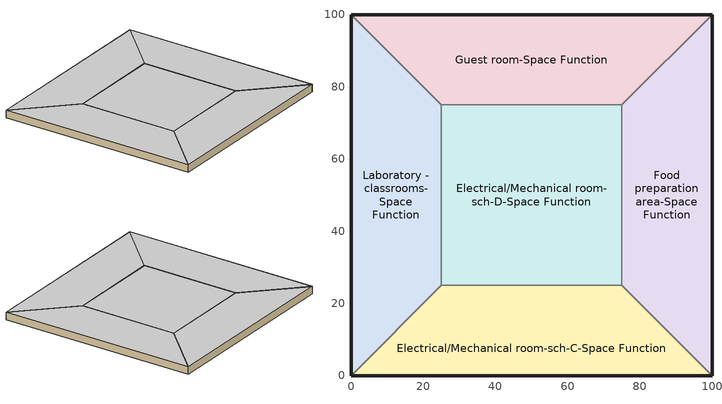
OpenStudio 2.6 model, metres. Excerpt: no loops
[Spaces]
Laboratory - classrooms-Space Function
 floor ground: 0,0 0,100 25,75 25,25 z0
 wall ground: 0,100 0,0 z0:3.8
 wall to Guest room-Space Function: 25,75 0,100 z0:3.8
 wall to Electrical/Mechanical room-sch-D-Space Function: 25,25 25,75 z0:3.8
 wall to Electrical/Mechanical room-sch-C-Space Function: 0,0 25,25 z0:3.8
 ceiling ground: 25,25 25,75 0,100 0,0 z3.8
Guest room-Space Function
 floor ground: 0,100 100,100 75,75 25,75 z0
 wall ground: 100,100 0,100 z0:3.8
 wall to Food preparation area-Space Function: 75,75 100,100 z0:3.8
 wall to Electrical/Mechanical room-sch-D-Space Function: 25,75 75,75 z0:3.8
 ceiling ground: 25,75 75,75 100,100 0,100 z3.8
Food preparation area-Space Function
 floor ground: 100,100 100,0 75,25 75,75 z0
 wall ground: 100,0 100,100 z0:3.8
 wall to Electrical/Mechanical room-sch-C-Space Function: 75,25 100,0 z0:3.8
 wall to Electrical/Mechanical room-sch-D-Space Function: 75,75 75,25 z0:3.8
 ceiling ground: 75,75 75,25 100,0 100,100 z3.8
Electrical/Mechanical room-sch-C-Space Function
 floor ground: 100,0 0,0 25,25 75,25 z0
 wall ground: 0,0 100,0 z0:3.8
 wall to Electrical/Mechanical room-sch-D-Space Function: 75,25 25,25 z0:3.8
 ceiling ground: 75,25 25,25 0,0 100,0 z3.8
Electrical/Mechanical room-sch-D-Space Function
 floor ground: 25,25 25,75 75,75 75,25 z0
 ceiling ground: 75,25 75,75 25,75 25,25 z3.8
[Building]
Building 1: Default Construction Set=BTAP-Mass at hdd = 6250.0; Standards Number of Stories=1; Standards Number of Above Ground Stories=1; Standards Building Type=NECB2015_unknown
[Site]
Fort McMurray AP_AB_CAN: Latitude {deg}=56.653; Longitude {deg}=-111.223; Time Zone {hr}=-7; Elevation {m}=369.1
[Site:WaterMainsTemperature]
Calculation Method=Correlation; Annual Average Outdoor Air Temperature {C}=1.875; Maximum Difference In Monthly Average Outdoor Air Temperatures {deltaC}=34.4
[SizingPeriod:DesignDay] Barometric Pressure {Pa}=96969; Sky Clearness=0; Rain Indicator=0; Snow Indicator=0; Day of Month=21; Daylight Saving Time Indicator=0; Humidity Indicating Type=Wetbulb; Dry-Bulb Temperature Range Modifier Type=DefaultMultipliers
Name | Maximum Dry-Bulb Temperature {C} | Daily Dry-Bulb Temperature Range {deltaC} | Humidity Indicating Conditions at Maximum Dry-Bulb | Wind Speed {m/s} | Wind Direction {deg} | Month | Day Type | Solar Model Indicator | ASHRAE Taub | ASHRAE Taud
Fort McMurray AP Ann Clg .4% Condns DB=>MWB | 28.9 | 12.4 | 17.8 | 3.7 | 250 | 7 | SummerDesignDay | ASHRAETau | 0.377 | 2.403
Fort McMurray AP Ann Htg 99.6% Condns DB | -36.2 | 0 | -36.2 | 1 | 90 | 1 | WinterDesignDay | ASHRAEClearSky
[Site:GroundTemperature:BuildingSurface]
19.527, 19.502, 19.536, 19.598, 20.002, 21.64, 22.225, 22.375, 21.449, 20.121, 19.802, 19.633
[Material:NoMass] Roughness=Smooth; Thermal Absorptance=0.9; Solar Absorptance=0.7
Name | Thermal Resistance {m2-K/W} | Visible Absorptance
Typical Carpet Pad | 0.21648 | 0.8
Typical Insulation 1 | 5.91238 | 0.7
Typical Insulation 2 | 4.49096 | 0.7
Typical Insulation 3 | 6.17282 | 0.7
Typical Carpet Pad 2 | 1.25503 | 0.8
Typical Carpet Pad 3 | 3.45515 | 0.8
Typical Insulation 4 | 0.454528 | 0.7
Typical Insulation 5 | 0.454545 | 0.7
[Material]
Name | Roughness | Thickness {m} | Conductivity {W/m-K} | Density {kg/m3} | Specific Heat {J/kg-K} | Thermal Absorptance | Solar Absorptance | Visible Absorptance
100mm Normalweight concrete floor | MediumSmooth | 0.1016 | 2.31 | 2322 | 832
G01 13mm gypsum board | Smooth | 0.0127 | 0.16 | 800 | 1090 | 0.9 | 0.7 | 0.5
G05 25mm wood | MediumSmooth | 0.0254 | 0.15 | 608 | 1630 | 0.9 | 0.5 | 0.5
4 in. Normalweight Concrete Floor | MediumRough | 0.1016 | 2.31 | 2322 | 832 | 0.9 | 0.7 | 0.7
1IN Stucco | Smooth | 0.0253 | 0.6918 | 1858 | 837 | 0.9 | 0.7 | 0.92
8IN CONCRETE HW RefBldg | Rough | 0.2032 | 1.311 | 2240 | 836.8 | 0.9 | 0.7 | 0.7
1/2IN Gypsum | Smooth | 0.0127 | 0.16 | 784.9 | 830 | 0.9 | 0.4 | 0.4
Metal Roof Surface; F08 Metal surface | Smooth | 0.0008 | 45.28 | 7824 | 500 | 0.9 | 0.7 | 0.7
6 in. Normalweight Concrete Floor | MediumRough | 0.1524 | 2.31 | 2322 | 832 | 0.9 | 0.7 | 0.7
[Construction]
BTAP-Int-Floor: 100mm Normalweight concrete floor, Typical Carpet Pad
BTAP-Int-Wall: G01 13mm gypsum board, G01 13mm gypsum board
BTAP-Int-Ceiling: Typical Carpet Pad, 100mm Normalweight concrete floor
BTAP-Ext-DaylightDiffuser: SimpleGlazing
BTAP-Int-Door: G05 25mm wood
BTAP-Ext-Floor-Mass:U-0.162: Typical Insulation 1, 4 in. Normalweight Concrete Floor, Typical Carpet Pad
BTAP-Ext-Wall-Mass:U-0.21: 1IN Stucco, 8IN CONCRETE HW RefBldg, Typical Insulation 2, 1/2IN Gypsum
BTAP-Ext-Roof-Metal:U-0.162: Metal Roof Surface, Typical Insulation 3
BTAP-Grnd-Floor-Mass:U-0.757: 6 in. Normalweight Concrete Floor, Typical Carpet Pad 2
BTAP-Grnd-Roof-Mass:U-0.284: 6 in. Normalweight Concrete Floor, Typical Carpet Pad 3
BTAP-Ext-Door:U-2.2: F08 Metal surface, Typical Insulation 4
BTAP-Ext-OverHeadDoor:U-2.2: Typical Insulation 5
[DefaultConstructionSet]
BTAP-Mass at hdd = 6250.0: Default Exterior Surface Constructions=BTAP-Mass at hdd = 6250.0; Default Interior Surface Constructions=Default Surface Constructions 2; Default Ground Contact Surface Constructions=BTAP-Mass at hdd = 6250.0 1; Default Exterior SubSurface Constructions=BTAP-Mass at hdd = 6250.0; Default Interior SubSurface Constructions=Default Sub Surface Constructions 2; Interior Partition Construction=BTAP-Int-Door
[DefaultSurfaceConstructions]
Name | Floor Construction | Wall Construction | Roof Ceiling Construction
Default Surface Constructions 2 | BTAP-Int-Floor | BTAP-Int-Wall | BTAP-Int-Ceiling
BTAP-Mass at hdd = 6250.0 | BTAP-Ext-Floor-Mass:U-0.162 | BTAP-Ext-Wall-Mass:U-0.21 | BTAP-Ext-Roof-Metal:U-0.162
BTAP-Mass at hdd = 6250.0 1 | BTAP-Grnd-Floor-Mass:U-0.757 | BTAP-Grnd-Roof-Mass:U-0.284 | BTAP-Grnd-Roof-Mass:U-0.284
[DefaultSubSurfaceConstructions] Fixed Window Construction=BTAP-Ext-DaylightDiffuser; Operable Window Construction=BTAP-Ext-DaylightDiffuser
Name | Door Construction | Glass Door Construction | Overhead Door Construction | Skylight Construction | Tubular Daylight Dome Construction | Tubular Daylight Diffuser Construction
Default Sub Surface Constructions 2 | BTAP-Int-Door
BTAP-Mass at hdd = 6250.0 | BTAP-Ext-Door:U-2.2 | BTAP-Ext-DaylightDiffuser | BTAP-Ext-OverHeadDoor:U-2.2 | BTAP-Ext-DaylightDiffuser | BTAP-Ext-DaylightDiffuser | BTAP-Ext-DaylightDiffuser
[WindowMaterial:SimpleGlazingSystem]
SimpleGlazing: U-Factor {W/m2-K}=2.2; Solar Heat Gain Coefficient=0.6; Visible Transmittance=0.21
[BuildingStory]
Story 1: Nominal Z Coordinate {m}=0; Nominal Floor to Floor Height {m}=3.8
[Space] Building Story=Story 1
Name | Space Type | Thermal Zone
Laboratory - classrooms-Space Function | Space Function Laboratory - classrooms | Sp-Laboratory - classrooms-Space Function Sys-3 Flr-1 Sch-D HPlcmt-west ZN
Guest room-Space Function | Space Function Guest room | Sp-Guest room-Space Function Sys-1 Flr-1 Sch-F HPlcmt-north ZN
Food preparation area-Space Function | Space Function Food preparation area | Sp-Food preparation area-Space Function Sys-3 Flr-1 Sch-B HPlcmt-east ZN
Electrical/Mechanical room-sch-C-Space Function | Space Function Electrical/Mechanical room-sch-C | Sp-Electrical/Mechanical room-sch-C-Space Function Sys-3 Flr-1 Sch-C HPlcmt-south ZN
Electrical/Mechanical room-sch-D-Space Function | Space Function Electrical/Mechanical room-sch-D | Sp-Electrical/Mechanical room-sch-D-Space Function Sys-3 Flr-1 Sch-D HPlcmt-core ZN
[SpaceType] Standards Building Type=Space Function
Name | Default Schedule Set | Design Specification Outdoor Air Object | Standards Space Type
Space Function Electrical/Mechanical room-sch-C | Space Function Electrical/Mechanical room-sch-C Schedule Set | Space Function Electrical/Mechanical room-sch-C Ventilation | Electrical/Mechanical room-sch-C
Space Function Electrical/Mechanical room-sch-D | Space Function Electrical/Mechanical room-sch-D Schedule Set | Space Function Electrical/Mechanical room-sch-D Ventilation | Electrical/Mechanical room-sch-D
Space Function Food preparation area | Space Function Food preparation area Schedule Set | Space Function Food preparation area Ventilation | Food preparation area
Space Function Guest room | Space Function Guest room Schedule Set | Space Function Guest room Ventilation | Guest room
Space Function Laboratory - classrooms | Space Function Laboratory - classrooms Schedule Set | Space Function Laboratory - classrooms Ventilation | Laboratory - classrooms
[People:Definition] Number of People Calculation Method=People/Area; Fraction Radiant=0.3
Name | People per Space Floor Area {person/m2}
Space Function Electrical/Mechanical room-sch-C People Definition; Space Function Electrical/Mechanical room-sch-D People Definition | 0.00500182
Space Function Food preparation area People Definition; Space Function Laboratory - classrooms People Definition | 0.0500182
Space Function Guest room People Definition | 0.0400145
[People] Work Efficiency Schedule=Work Efficiency Schedule; Clothing Insulation Schedule=Clothing Schedule; Air Velocity Schedule=Air Velocity Schedule; Multiplier=1
Name | People Definition | Space or SpaceType
Space Function Electrical/Mechanical room-sch-C People | Space Function Electrical/Mechanical room-sch-C People Definition | Space Function Electrical/Mechanical room-sch-C
Space Function Electrical/Mechanical room-sch-D People | Space Function Electrical/Mechanical room-sch-D People Definition | Space Function Electrical/Mechanical room-sch-D
Space Function Food preparation area People | Space Function Food preparation area People Definition | Space Function Food preparation area
Space Function Guest room People | Space Function Guest room People Definition | Space Function Guest room
Space Function Laboratory - classrooms People | Space Function Laboratory - classrooms People Definition | Space Function Laboratory - classrooms
[Lights:Definition] Design Level Calculation Method=Watts/Area; Fraction Radiant=0.5; Fraction Visible=0.2
Name | Watts per Space Floor Area {W/m2}
Space Function Electrical/Mechanical room-sch-C Lights Definition; Space Function Electrical/Mechanical room-sch-D Lights Definition | 4.60167
Space Function Food preparation area Lights Definition | 13.1048
Space Function Guest room Lights Definition | 5.10185
Space Function Laboratory - classrooms Lights Definition | 15.5056
[Lights] Fraction Replaceable=1
Name | Lights Definition | Space or SpaceType
Space Function Electrical/Mechanical room-sch-C Lights | Space Function Electrical/Mechanical room-sch-C Lights Definition | Space Function Electrical/Mechanical room-sch-C
Space Function Electrical/Mechanical room-sch-D Lights | Space Function Electrical/Mechanical room-sch-D Lights Definition | Space Function Electrical/Mechanical room-sch-D
Space Function Food preparation area Lights | Space Function Food preparation area Lights Definition | Space Function Food preparation area
Space Function Guest room Lights | Space Function Guest room Lights Definition | Space Function Guest room
Space Function Laboratory - classrooms Lights | Space Function Laboratory - classrooms Lights Definition | Space Function Laboratory - classrooms
[ElectricEquipment:Definition] Design Level Calculation Method=Watts/Area; Fraction Radiant=0.5
Name | Watts per Space Floor Area {W/m2}
Space Function Electrical/Mechanical room-sch-C Elec Equip Definition; Space Function Electrical/Mechanical room-sch-D Elec Equip Definition | 1.00036
Space Function Food preparation area Elec Equip Definition; Space Function Laboratory - classrooms Elec Equip Definition | 10.0036
Space Function Guest room Elec Equip Definition | 2.50091
[ElectricEquipment]
Name | Electric Equipment Definition | Space or SpaceType
Space Function Electrical/Mechanical room-sch-C Elec Equip | Space Function Electrical/Mechanical room-sch-C Elec Equip Definition | Space Function Electrical/Mechanical room-sch-C
Space Function Electrical/Mechanical room-sch-D Elec Equip | Space Function Electrical/Mechanical room-sch-D Elec Equip Definition | Space Function Electrical/Mechanical room-sch-D
Space Function Food preparation area Elec Equip | Space Function Food preparation area Elec Equip Definition | Space Function Food preparation area
Space Function Guest room Elec Equip | Space Function Guest room Elec Equip Definition | Space Function Guest room
Space Function Laboratory - classrooms Elec Equip | Space Function Laboratory - classrooms Elec Equip Definition | Space Function Laboratory - classrooms
[DesignSpecification:OutdoorAir] Outdoor Air Method=Sum; Outdoor Air Flow per Person {m3/s-person}=0; Outdoor Air Flow Rate {m3/s}=0; Outdoor Air Flow Air Changes per Hour {1/hr}=0
Name | Outdoor Air Flow per Floor Area {m3/s-m2}
Space Function Electrical/Mechanical room-sch-C Ventilation; Space Function Electrical/Mechanical room-sch-D Ventilation | 0.0003048
Space Function Food preparation area Ventilation | 0.0013716
Space Function Guest room Ventilation | 0.0005588
Space Function Laboratory - classrooms Ventilation | 0.0021844
[DefaultScheduleSet] People Activity Level Schedule=NECB-Activity; Infiltration Schedule=Always On
Name | Number of People Schedule | Lighting Schedule | Electric Equipment Schedule
Space Function Electrical/Mechanical room-sch-C Schedule Set | NECB-C-Occupancy | NECB-C-Lighting | NECB-C-Electric-Equipment
Space Function Electrical/Mechanical room-sch-D Schedule Set | NECB-D-Occupancy | NECB-D-Lighting | NECB-D-Electric-Equipment
Space Function Food preparation area Schedule Set | NECB-B-Occupancy | NECB-B-Occupancy-NECB-B-Lighting-0.0-0.0-0.67-Light Ruleset | NECB-B-Electric-Equipment
Space Function Guest room Schedule Set | NECB-F-Occupancy | NECB-F-Lighting | NECB-F-Electric-Equipment
Space Function Laboratory - classrooms Schedule Set | NECB-D-Occupancy | NECB-D-Occupancy-NECB-D-Lighting-0.4-0.1-0.67-Light Ruleset | NECB-D-Electric-Equipment
[ThermostatSetpoint:DualSetpoint]
Name | Heating Setpoint Temperature Schedule | Cooling Setpoint Temperature Schedule
Space Function Guest room Thermostat 2 | NECB-F-Thermostat Setpoint-Heating | NECB-F-Thermostat Setpoint-Cooling
Space Function Electrical/Mechanical room-sch-C Thermostat 2 | NECB-C-Thermostat Setpoint-Heating | NECB-C-Thermostat Setpoint-Cooling
Space Function Laboratory - classrooms Thermostat 2; Space Function Electrical/Mechanical room-sch-D Thermostat 2 | NECB-D-Thermostat Setpoint-Heating | NECB-D-Thermostat Setpoint-Cooling
Space Function Food preparation area Thermostat 2 | NECB-B-Thermostat Setpoint-Heating | NECB-B-Thermostat Setpoint-Cooling
[ThermalZone] Use Ideal Air Loads=No
Name | Thermostat
Sp-Guest room-Space Function Sys-1 Flr-1 Sch-F HPlcmt-north ZN | Space Function Guest room Thermostat 2
Sp-Electrical/Mechanical room-sch-C-Space Function Sys-3 Flr-1 Sch-C HPlcmt-south ZN | Space Function Electrical/Mechanical room-sch-C Thermostat 2
Sp-Laboratory - classrooms-Space Function Sys-3 Flr-1 Sch-D HPlcmt-west ZN | Space Function Laboratory - classrooms Thermostat 2
Sp-Electrical/Mechanical room-sch-D-Space Function Sys-3 Flr-1 Sch-D HPlcmt-core ZN | Space Function Electrical/Mechanical room-sch-D Thermostat 2
Sp-Food preparation area-Space Function Sys-3 Flr-1 Sch-B HPlcmt-east ZN | Space Function Food preparation area Thermostat 2
[AvailabilityManager:NightCycle] Control Type=CycleOnAny; Thermostat Tolerance {deltaC}=1; Cycling Run Time {s}=3600
Availability Manager Night Cycle 1; Availability Manager Night Cycle 2; Availability Manager Night Cycle 3; Availability Manager Night Cycle 4; Availability Manager Night Cycle 5
[HeatExchanger:AirToAir:SensibleAndLatent] Availability Schedule=Always On Discrete; Nominal Supply Air Flow Rate {m3/s}=autosize; Sensible Effectiveness at 100% Heating Air Flow=0.5; Latent Effectiveness at 100% Heating Air Flow=0.5; Sensible Effectiveness at 75% Heating Air Flow=0.5; Latent Effectiveness at 75% Heating Air Flow=0.5; Sensible Effectiveness at 100% Cooling Air Flow=0.5; Latent Effectiveness at 100% Cooling Air Flow=0.5; Sensible Effectiveness at 75% Cooling Air Flow=0.5; Latent Effectiveness at 75% Cooling Air Flow=0.5; Supply Air Outlet Temperature Control=Yes; Heat Exchanger Type=Rotary; Frost Control Type=ExhaustOnly; Threshold Temperature {C}=-23.3; Initial Defrost Time Fraction=0.167; Rate of Defrost Time Fraction Increase {1/K}=1.44; Economizer Lockout=Yes
Name | Nominal Electric Power {W}
Sys_3_PSZ Sp-Food preparation area-Space Function Sys-3 Flr-1 Sch-B HPlcmt-east ZN ERV | 1895.23
Sys_3_PSZ Sp-Laboratory - classrooms-Space Function Sys-3 Flr-1 Sch-D HPlcmt-west ZN ERV | 2988.7
[SetpointManager:OutdoorAirPretreat] Minimum Setpoint Temperature {C}=-99; Maximum Setpoint Temperature {C}=99; Minimum Setpoint Humidity Ratio {kgWater/kgDryAir}=1e-05; Maximum Setpoint Humidity Ratio {kgWater/kgDryAir}=1
Setpoint Manager Outdoor Air Pretreat 1; Setpoint Manager Outdoor Air Pretreat 2
[Schedule:Ruleset]
Clothing Schedule: Default Day Schedule=Clothing Schedule Default Winter Clothes
Air Velocity Schedule: Default Day Schedule=Air Velocity Schedule Default
Work Efficiency Schedule: Default Day Schedule=Work Efficiency Schedule Default
NECB-C-Occupancy: Default Day Schedule=NECB-C-Occupancy Default
NECB-Activity: Default Day Schedule=NECB-Activity Default; Summer Design Day Schedule=NECB-Activity Summer Design Day; Winter Design Day Schedule=NECB-Activity Winter Design Day
NECB-C-Lighting: Default Day Schedule=NECB-C-Lighting Default
NECB-C-Electric-Equipment: Default Day Schedule=NECB-C-Electric-Equipment Default
Always On: Default Day Schedule=Always On Default
NECB-C-Thermostat Setpoint-Heating: Default Day Schedule=NECB-C-Thermostat Setpoint-Heating Default
NECB-C-Thermostat Setpoint-Cooling: Default Day Schedule=NECB-C-Thermostat Setpoint-Cooling Default
NECB-D-Occupancy: Default Day Schedule=NECB-D-Occupancy Default
NECB-D-Lighting: Default Day Schedule=NECB-D-Lighting Default
NECB-D-Electric-Equipment: Default Day Schedule=NECB-D-Electric-Equipment Default
NECB-D-Thermostat Setpoint-Heating: Default Day Schedule=NECB-D-Thermostat Setpoint-Heating Default
NECB-D-Thermostat Setpoint-Cooling: Default Day Schedule=NECB-D-Thermostat Setpoint-Cooling Default
NECB-B-Occupancy: Default Day Schedule=NECB-B-Occupancy Default
NECB-B-Occupancy-NECB-B-Lighting-0.0-0.0-0.67-Light Ruleset: Default Day Schedule=NECB-B-Occupancy-NECB-B-Lighting-0.0-0.0-0.67-Light Default
NECB-B-Electric-Equipment: Default Day Schedule=NECB-B-Electric-Equipment Default
NECB-B-Thermostat Setpoint-Heating: Default Day Schedule=NECB-B-Thermostat Setpoint-Heating Default
NECB-B-Thermostat Setpoint-Cooling: Default Day Schedule=NECB-B-Thermostat Setpoint-Cooling Default
NECB-F-Occupancy: Default Day Schedule=NECB-F-Occupancy Default
NECB-F-Lighting: Default Day Schedule=NECB-F-Lighting Default
NECB-F-Electric-Equipment: Default Day Schedule=NECB-F-Electric-Equipment Default
NECB-F-Thermostat Setpoint-Heating: Default Day Schedule=NECB-F-Thermostat Setpoint-Heating Default
NECB-F-Thermostat Setpoint-Cooling: Default Day Schedule=NECB-F-Thermostat Setpoint-Cooling Default
NECB-D-Occupancy-NECB-D-Lighting-0.4-0.1-0.67-Light Ruleset: Default Day Schedule=NECB-D-Occupancy-NECB-D-Lighting-0.4-0.1-0.67-Light Default
[Schedule:Day]
Clothing Schedule Default Winter Clothes; Always On Default: 24, 0, 1
Clothing Schedule Summer Clothes: 24, 0, 0.5
Air Velocity Schedule Default: 24, 0, 0.2
Work Efficiency Schedule Default; NECB-D-Occupancy Sat Day; NECB-D-Occupancy Sun|Hol Day: 24, 0, 0
NECB-C-Occupancy Default; NECB-C-Occupancy Default|Wkdy Day: 8, 0, 0, 9, 0, 0.1, 10, 0, 0.2, 12, 0, 0.5, 16, 0, 0.7, 17, 0, 0.8, 18, 0, 0.7, 19, 0, 0.5, 21, 0, 0.3, 24, 0, 0
NECB-C-Occupancy Sat Day: 8, 0, 0, 9, 0, 0.1, 10, 0, 0.2, 11, 0, 0.5, 12, 0, 0.6, 13, 0, 0.8, 16, 0, 0.9, 17, 0, 0.8, 18, 0, 0.7, 19, 0, 0.5, 21, 0, 0.2, 24, 0, 0
NECB-C-Occupancy Sun|Hol Day: 8, 0, 0, 9, 0, 0.1, 10, 0, 0.2, 11, 0, 0.5, 12, 0, 0.6, 13, 0, 0.8, 16, 0, 0.9, 17, 0, 0.8, 18, 0, 0.7, 19, 0, 0.5, 24, 0, 0
NECB-Activity Default; NECB-Activity Winter Design Day; NECB-Activity Summer Design Day: 24, 0, 130
NECB-C-Lighting Default; NECB-C-Lighting Default|Wkdy Day; NECB-C-Lighting Sat Day; NECB-C-Electric-Equipment Default; NECB-C-Electric-Equipment Default|Wkdy Day; NECB-C-Electric-Equipment Sat Day: 8, 0, 0.05, 9, 0, 0.5, 19, 0, 0.9, 20, 0, 0.6, 21, 0, 0.5, 24, 0, 0.05
NECB-C-Lighting Sun|Hol Day; NECB-C-Electric-Equipment Sun|Hol Day: 8, 0, 0.05, 9, 0, 0.5, 19, 0, 0.9, 24, 0, 0.05
NECB-C-Thermostat Setpoint-Heating Default; NECB-C-Thermostat Setpoint-Heating Default|Wkdy Day; NECB-C-Thermostat Setpoint-Heating Sat Day: 7, 0, 18, 8, 0, 20, 21, 0, 22, 24, 0, 18
NECB-C-Thermostat Setpoint-Heating Sun|Hol Day: 9, 0, 18, 10, 0, 20, 19, 0, 22, 24, 0, 18
NECB-C-Thermostat Setpoint-Cooling Default; NECB-C-Thermostat Setpoint-Cooling Default|Wkdy Day; NECB-C-Thermostat Setpoint-Cooling Sat Day: 7, 0, 35, 21, 0, 24, 24, 0, 35
NECB-C-Thermostat Setpoint-Cooling Sun|Hol Day: 7, 0, 35, 19, 0, 24, 24, 0, 35
NECB-D-Occupancy Default; NECB-D-Occupancy Default|Wkdy Day: 8, 0, 0, 9, 0, 0.1, 12, 0, 0.9, 16, 0, 0.8, 17, 0, 0.5, 18, 0, 0.2, 19, 0, 0.1, 22, 0, 0.3, 23, 0, 0.1, 24, 0, 0
NECB-D-Lighting Default; NECB-D-Lighting Default|Wkdy Day; NECB-D-Electric-Equipment Default; NECB-D-Electric-Equipment Default|Wkdy Day: 8, 0, 0.05, 9, 0, 0.3, 16, 0, 0.9, 17, 0, 0.7, 19, 0, 0.5, 22, 0, 0.7, 23, 0, 0.3, 24, 0, 0.05
NECB-D-Lighting Sat Day; NECB-D-Lighting Sun|Hol Day; NECB-D-Electric-Equipment Sat Day; NECB-D-Electric-Equipment Sun|Hol Day: 24, 0, 0.05
NECB-D-Thermostat Setpoint-Heating Default; NECB-D-Thermostat Setpoint-Heating Default|Wkdy Day: 7, 0, 18, 8, 0, 20, 23, 0, 22, 24, 0, 18
NECB-D-Thermostat Setpoint-Heating Sat Day; NECB-D-Thermostat Setpoint-Heating Sun|Hol Day: 24, 0, 18
NECB-D-Thermostat Setpoint-Cooling Default; NECB-D-Thermostat Setpoint-Cooling Default|Wkdy Day: 7, 0, 35, 23, 0, 24, 24, 0, 35
NECB-D-Thermostat Setpoint-Cooling Sat Day; NECB-D-Thermostat Setpoint-Cooling Sun|Hol Day: 24, 0, 35
NECB-B-Occupancy Default; NECB-B-Occupancy Default|Wkdy Day: 1, 0, 0.3, 2, 0, 0.1, 9, 0, 0, 10, 0, 0.1, 11, 0, 0.2, 12, 0, 0.5, 13, 0, 0.9, 14, 0, 0.8, 15, 0, 0.5, 17, 0, 0.2, 18, 0, 0.3, 19, 0, 0.6, 22, 0, 0.9, 23, 0, 0.6, 24, 0, 0.4
NECB-B-Occupancy Sat Day: 1, 0, 0.5, 2, 0, 0.3, 9, 0, 0, 10, 0, 0.1, 11, 0, 0.2, 12, 0, 0.5, 13, 0, 0.9, 14, 0, 0.8, 15, 0, 0.5, 17, 0, 0.2, 18, 0, 0.3, 19, 0, 0.6, 22, 0, 0.9, 24, 0, 0.6
NECB-B-Occupancy Sun|Hol Day: 1, 0, 0.1, 2, 0, 0.3, 10, 0, 0, 11, 0, 0.1, 12, 0, 0.4, 14, 0, 0.5, 15, 0, 0.4, 18, 0, 0.2, 19, 0, 0.5, 21, 0, 0.7, 22, 0, 0.5, 23, 0, 0.3, 24, 0, 0.1
NECB-B-Occupancy-NECB-B-Lighting-0.0-0.0-0.67-Light Default; NECB-B-Occupancy-NECB-B-Lighting-0.0-0.0-0.67-Default|Wkdy-Light Day; NECB-B-Occupancy-NECB-B-Lighting-0.0-0.0-0.67-Sat-Light Day; NECB-B-Electric-Equipment Default; NECB-B-Electric-Equipment Default|Wkdy Day; NECB-B-Electric-Equipment Sat Day: 1, 0, 0.9, 2, 0, 0.5, 9, 0, 0.1, 10, 0, 0.5, 11, 0, 0.7, 24, 0, 0.9
NECB-B-Occupancy-NECB-B-Lighting-0.0-0.0-0.67-Sun|Hol-Light Day; NECB-B-Electric-Equipment Sun|Hol Day: 2, 0, 0.5, 10, 0, 0.1, 11, 0, 0.5, 23, 0, 0.9, 24, 0, 0.5
NECB-B-Thermostat Setpoint-Heating Default; NECB-B-Thermostat Setpoint-Heating Default|Wkdy Day; NECB-B-Thermostat Setpoint-Heating Sat Day: 2, 0, 22, 8, 0, 18, 9, 0, 20, 24, 0, 22
NECB-B-Thermostat Setpoint-Heating Sun|Hol Day: 1, 0, 18, 2, 0, 22, 9, 0, 18, 10, 0, 20, 23, 0, 22, 24, 0, 18
NECB-B-Thermostat Setpoint-Cooling Default; NECB-B-Thermostat Setpoint-Cooling Default|Wkdy Day; NECB-B-Thermostat Setpoint-Cooling Sat Day: 1, 0, 24, 8, 0, 35, 24, 0, 24
NECB-B-Thermostat Setpoint-Cooling Sun|Hol Day: 9, 0, 35, 23, 0, 24, 24, 0, 35
NECB-F-Occupancy Default; NECB-F-Occupancy Default|Wkdy Day; NECB-F-Occupancy Sat Day; NECB-F-Occupancy Sun|Hol Day: 7, 0, 0.63, 8, 0, 0.49, 10, 0, 0.28, 16, 0, 0.14, 17, 0, 0.21, 20, 0, 0.35, 22, 0, 0.49, 23, 0, 0.56, 24, 0, 0.63
NECB-F-Lighting Default; NECB-F-Lighting Default|Wkdy Day; NECB-F-Lighting Sat Day; NECB-F-Lighting Sun|Hol Day; NECB-F-Electric-Equipment Default; NECB-F-Electric-Equipment Default|Wkdy Day; NECB-F-Electric-Equipment Sat Day; NECB-F-Electric-Equipment Sun|Hol Day: 1, 0, 0.21, 3, 0, 0.14, 6, 0, 0.07, 7, 0, 0.14, 8, 0, 0.28, 9, 0, 0.35, 11, 0, 0.28, 12, 0, 0.21, 19, 0, 0.14, 20, 0, 0.42, 21, 0, 0.56, 22, 0, 0.63, 23, 0, 0.56, 24, 0, 0.42
NECB-F-Thermostat Setpoint-Heating Default; NECB-F-Thermostat Setpoint-Heating Default|Wkdy Day; NECB-F-Thermostat Setpoint-Heating Sat Day; NECB-F-Thermostat Setpoint-Heating Sun|Hol Day: 1, 0, 22, 7, 0, 18, 8, 0, 20, 24, 0, 22
NECB-F-Thermostat Setpoint-Cooling Default; NECB-F-Thermostat Setpoint-Cooling Default|Wkdy Day; NECB-F-Thermostat Setpoint-Cooling Sat Day; NECB-F-Thermostat Setpoint-Cooling Sun|Hol Day: 24, 0, 24
NECB-D-Occupancy-NECB-D-Lighting-0.4-0.1-0.67-Light Default; NECB-D-Occupancy-NECB-D-Lighting-0.4-0.1-0.67-Default|Wkdy-Light Day: 8, 0, 0.0316, 9, 0, 0.1896, 16, 0, 0.9, 17, 0, 0.7, 19, 0, 0.316, 22, 0, 0.4424, 23, 0, 0.1896, 24, 0, 0.0316
NECB-D-Occupancy-NECB-D-Lighting-0.4-0.1-0.67-Sat-Light Day; NECB-D-Occupancy-NECB-D-Lighting-0.4-0.1-0.67-Sun|Hol-Light Day: 24, 0, 0.0316
[Schedule:Rule] Date Specification Type=DateRange; Start Day=1
Name | Schedule Ruleset | Rule Order | Day Schedule | Start Month | End Month | End Day | Apply Monday | Apply Tuesday | Apply Wednesday | Apply Thursday | Apply Friday | Apply Saturday | Apply Sunday
Schedule Rule 1 | Clothing Schedule | 0 | Clothing Schedule Summer Clothes | 5 | 9 | 30
Schedule Rule 2 | NECB-C-Occupancy | 2 | NECB-C-Occupancy Default|Wkdy Day | 1 | 12 | 31 | Yes | Yes | Yes | Yes | Yes
Schedule Rule 3 | NECB-C-Occupancy | 1 | NECB-C-Occupancy Sat Day | 1 | 12 | 31 |  |  |  |  |  | Yes
Schedule Rule 4 | NECB-C-Occupancy | 0 | NECB-C-Occupancy Sun|Hol Day | 1 | 12 | 31 |  |  |  |  |  |  | Yes
Schedule Rule 5 | NECB-C-Lighting | 2 | NECB-C-Lighting Default|Wkdy Day | 1 | 12 | 31 | Yes | Yes | Yes | Yes | Yes
Schedule Rule 6 | NECB-C-Lighting | 1 | NECB-C-Lighting Sat Day | 1 | 12 | 31 |  |  |  |  |  | Yes
Schedule Rule 7 | NECB-C-Lighting | 0 | NECB-C-Lighting Sun|Hol Day | 1 | 12 | 31 |  |  |  |  |  |  | Yes
Schedule Rule 8 | NECB-C-Electric-Equipment | 2 | NECB-C-Electric-Equipment Default|Wkdy Day | 1 | 12 | 31 | Yes | Yes | Yes | Yes | Yes
Schedule Rule 9 | NECB-C-Electric-Equipment | 1 | NECB-C-Electric-Equipment Sat Day | 1 | 12 | 31 |  |  |  |  |  | Yes
Schedule Rule 10 | NECB-C-Electric-Equipment | 0 | NECB-C-Electric-Equipment Sun|Hol Day | 1 | 12 | 31 |  |  |  |  |  |  | Yes
Schedule Rule 11 | NECB-C-Thermostat Setpoint-Heating | 2 | NECB-C-Thermostat Setpoint-Heating Default|Wkdy Day | 1 | 12 | 31 | Yes | Yes | Yes | Yes | Yes
Schedule Rule 12 | NECB-C-Thermostat Setpoint-Heating | 1 | NECB-C-Thermostat Setpoint-Heating Sat Day | 1 | 12 | 31 |  |  |  |  |  | Yes
Schedule Rule 13 | NECB-C-Thermostat Setpoint-Heating | 0 | NECB-C-Thermostat Setpoint-Heating Sun|Hol Day | 1 | 12 | 31 |  |  |  |  |  |  | Yes
Schedule Rule 14 | NECB-C-Thermostat Setpoint-Cooling | 2 | NECB-C-Thermostat Setpoint-Cooling Default|Wkdy Day | 1 | 12 | 31 | Yes | Yes | Yes | Yes | Yes
Schedule Rule 15 | NECB-C-Thermostat Setpoint-Cooling | 1 | NECB-C-Thermostat Setpoint-Cooling Sat Day | 1 | 12 | 31 |  |  |  |  |  | Yes
Schedule Rule 16 | NECB-C-Thermostat Setpoint-Cooling | 0 | NECB-C-Thermostat Setpoint-Cooling Sun|Hol Day | 1 | 12 | 31 |  |  |  |  |  |  | Yes
Schedule Rule 17 | NECB-D-Occupancy | 2 | NECB-D-Occupancy Default|Wkdy Day | 1 | 12 | 31 | Yes | Yes | Yes | Yes | Yes
Schedule Rule 18 | NECB-D-Occupancy | 1 | NECB-D-Occupancy Sat Day | 1 | 12 | 31 |  |  |  |  |  | Yes
Schedule Rule 19 | NECB-D-Occupancy | 0 | NECB-D-Occupancy Sun|Hol Day | 1 | 12 | 31 |  |  |  |  |  |  | Yes
Schedule Rule 20 | NECB-D-Lighting | 2 | NECB-D-Lighting Default|Wkdy Day | 1 | 12 | 31 | Yes | Yes | Yes | Yes | Yes
Schedule Rule 21 | NECB-D-Lighting | 1 | NECB-D-Lighting Sat Day | 1 | 12 | 31 |  |  |  |  |  | Yes
Schedule Rule 22 | NECB-D-Lighting | 0 | NECB-D-Lighting Sun|Hol Day | 1 | 12 | 31 |  |  |  |  |  |  | Yes
Schedule Rule 23 | NECB-D-Electric-Equipment | 2 | NECB-D-Electric-Equipment Default|Wkdy Day | 1 | 12 | 31 | Yes | Yes | Yes | Yes | Yes
Schedule Rule 24 | NECB-D-Electric-Equipment | 1 | NECB-D-Electric-Equipment Sat Day | 1 | 12 | 31 |  |  |  |  |  | Yes
Schedule Rule 25 | NECB-D-Electric-Equipment | 0 | NECB-D-Electric-Equipment Sun|Hol Day | 1 | 12 | 31 |  |  |  |  |  |  | Yes
Schedule Rule 26 | NECB-D-Thermostat Setpoint-Heating | 2 | NECB-D-Thermostat Setpoint-Heating Default|Wkdy Day | 1 | 12 | 31 | Yes | Yes | Yes | Yes | Yes
Schedule Rule 27 | NECB-D-Thermostat Setpoint-Heating | 1 | NECB-D-Thermostat Setpoint-Heating Sat Day | 1 | 12 | 31 |  |  |  |  |  | Yes
Schedule Rule 28 | NECB-D-Thermostat Setpoint-Heating | 0 | NECB-D-Thermostat Setpoint-Heating Sun|Hol Day | 1 | 12 | 31 |  |  |  |  |  |  | Yes
Schedule Rule 29 | NECB-D-Thermostat Setpoint-Cooling | 2 | NECB-D-Thermostat Setpoint-Cooling Default|Wkdy Day | 1 | 12 | 31 | Yes | Yes | Yes | Yes | Yes
Schedule Rule 30 | NECB-D-Thermostat Setpoint-Cooling | 1 | NECB-D-Thermostat Setpoint-Cooling Sat Day | 1 | 12 | 31 |  |  |  |  |  | Yes
Schedule Rule 31 | NECB-D-Thermostat Setpoint-Cooling | 0 | NECB-D-Thermostat Setpoint-Cooling Sun|Hol Day | 1 | 12 | 31 |  |  |  |  |  |  | Yes
Schedule Rule 32 | NECB-B-Occupancy | 2 | NECB-B-Occupancy Default|Wkdy Day | 1 | 12 | 31 | Yes | Yes | Yes | Yes | Yes
Schedule Rule 33 | NECB-B-Occupancy | 1 | NECB-B-Occupancy Sat Day | 1 | 12 | 31 |  |  |  |  |  | Yes
Schedule Rule 34 | NECB-B-Occupancy | 0 | NECB-B-Occupancy Sun|Hol Day | 1 | 12 | 31 |  |  |  |  |  |  | Yes
Schedule Rule 35 | NECB-B-Occupancy-NECB-B-Lighting-0.0-0.0-0.67-Light Ruleset | 2 | NECB-B-Occupancy-NECB-B-Lighting-0.0-0.0-0.67-Default|Wkdy-Light Day | 1 | 12 | 31 | Yes | Yes | Yes | Yes | Yes
Schedule Rule 36 | NECB-B-Occupancy-NECB-B-Lighting-0.0-0.0-0.67-Light Ruleset | 1 | NECB-B-Occupancy-NECB-B-Lighting-0.0-0.0-0.67-Sat-Light Day | 1 | 12 | 31 |  |  |  |  |  | Yes
Schedule Rule 37 | NECB-B-Occupancy-NECB-B-Lighting-0.0-0.0-0.67-Light Ruleset | 0 | NECB-B-Occupancy-NECB-B-Lighting-0.0-0.0-0.67-Sun|Hol-Light Day | 1 | 12 | 31 |  |  |  |  |  |  | Yes
Schedule Rule 38 | NECB-B-Electric-Equipment | 2 | NECB-B-Electric-Equipment Default|Wkdy Day | 1 | 12 | 31 | Yes | Yes | Yes | Yes | Yes
Schedule Rule 39 | NECB-B-Electric-Equipment | 1 | NECB-B-Electric-Equipment Sat Day | 1 | 12 | 31 |  |  |  |  |  | Yes
Schedule Rule 40 | NECB-B-Electric-Equipment | 0 | NECB-B-Electric-Equipment Sun|Hol Day | 1 | 12 | 31 |  |  |  |  |  |  | Yes
Schedule Rule 41 | NECB-B-Thermostat Setpoint-Heating | 2 | NECB-B-Thermostat Setpoint-Heating Default|Wkdy Day | 1 | 12 | 31 | Yes | Yes | Yes | Yes | Yes
Schedule Rule 42 | NECB-B-Thermostat Setpoint-Heating | 1 | NECB-B-Thermostat Setpoint-Heating Sat Day | 1 | 12 | 31 |  |  |  |  |  | Yes
Schedule Rule 43 | NECB-B-Thermostat Setpoint-Heating | 0 | NECB-B-Thermostat Setpoint-Heating Sun|Hol Day | 1 | 12 | 31 |  |  |  |  |  |  | Yes
Schedule Rule 44 | NECB-B-Thermostat Setpoint-Cooling | 2 | NECB-B-Thermostat Setpoint-Cooling Default|Wkdy Day | 1 | 12 | 31 | Yes | Yes | Yes | Yes | Yes
Schedule Rule 45 | NECB-B-Thermostat Setpoint-Cooling | 1 | NECB-B-Thermostat Setpoint-Cooling Sat Day | 1 | 12 | 31 |  |  |  |  |  | Yes
Schedule Rule 46 | NECB-B-Thermostat Setpoint-Cooling | 0 | NECB-B-Thermostat Setpoint-Cooling Sun|Hol Day | 1 | 12 | 31 |  |  |  |  |  |  | Yes
Schedule Rule 47 | NECB-F-Occupancy | 2 | NECB-F-Occupancy Default|Wkdy Day | 1 | 12 | 31 | Yes | Yes | Yes | Yes | Yes
Schedule Rule 48 | NECB-F-Occupancy | 1 | NECB-F-Occupancy Sat Day | 1 | 12 | 31 |  |  |  |  |  | Yes
Schedule Rule 49 | NECB-F-Occupancy | 0 | NECB-F-Occupancy Sun|Hol Day | 1 | 12 | 31 |  |  |  |  |  |  | Yes
Schedule Rule 50 | NECB-F-Lighting | 2 | NECB-F-Lighting Default|Wkdy Day | 1 | 12 | 31 | Yes | Yes | Yes | Yes | Yes
Schedule Rule 51 | NECB-F-Lighting | 1 | NECB-F-Lighting Sat Day | 1 | 12 | 31 |  |  |  |  |  | Yes
Schedule Rule 52 | NECB-F-Lighting | 0 | NECB-F-Lighting Sun|Hol Day | 1 | 12 | 31 |  |  |  |  |  |  | Yes
Schedule Rule 53 | NECB-F-Electric-Equipment | 2 | NECB-F-Electric-Equipment Default|Wkdy Day | 1 | 12 | 31 | Yes | Yes | Yes | Yes | Yes
Schedule Rule 54 | NECB-F-Electric-Equipment | 1 | NECB-F-Electric-Equipment Sat Day | 1 | 12 | 31 |  |  |  |  |  | Yes
Schedule Rule 55 | NECB-F-Electric-Equipment | 0 | NECB-F-Electric-Equipment Sun|Hol Day | 1 | 12 | 31 |  |  |  |  |  |  | Yes
Schedule Rule 56 | NECB-F-Thermostat Setpoint-Heating | 2 | NECB-F-Thermostat Setpoint-Heating Default|Wkdy Day | 1 | 12 | 31 | Yes | Yes | Yes | Yes | Yes
Schedule Rule 57 | NECB-F-Thermostat Setpoint-Heating | 1 | NECB-F-Thermostat Setpoint-Heating Sat Day | 1 | 12 | 31 |  |  |  |  |  | Yes
Schedule Rule 58 | NECB-F-Thermostat Setpoint-Heating | 0 | NECB-F-Thermostat Setpoint-Heating Sun|Hol Day | 1 | 12 | 31 |  |  |  |  |  |  | Yes
Schedule Rule 59 | NECB-F-Thermostat Setpoint-Cooling | 2 | NECB-F-Thermostat Setpoint-Cooling Default|Wkdy Day | 1 | 12 | 31 | Yes | Yes | Yes | Yes | Yes
Schedule Rule 60 | NECB-F-Thermostat Setpoint-Cooling | 1 | NECB-F-Thermostat Setpoint-Cooling Sat Day | 1 | 12 | 31 |  |  |  |  |  | Yes
Schedule Rule 61 | NECB-F-Thermostat Setpoint-Cooling | 0 | NECB-F-Thermostat Setpoint-Cooling Sun|Hol Day | 1 | 12 | 31 |  |  |  |  |  |  | Yes
Schedule Rule 62 | NECB-D-Occupancy-NECB-D-Lighting-0.4-0.1-0.67-Light Ruleset | 2 | NECB-D-Occupancy-NECB-D-Lighting-0.4-0.1-0.67-Default|Wkdy-Light Day | 1 | 12 | 31 | Yes | Yes | Yes | Yes | Yes
Schedule Rule 63 | NECB-D-Occupancy-NECB-D-Lighting-0.4-0.1-0.67-Light Ruleset | 1 | NECB-D-Occupancy-NECB-D-Lighting-0.4-0.1-0.67-Sat-Light Day | 1 | 12 | 31 |  |  |  |  |  | Yes
Schedule Rule 64 | NECB-D-Occupancy-NECB-D-Lighting-0.4-0.1-0.67-Light Ruleset | 0 | NECB-D-Occupancy-NECB-D-Lighting-0.4-0.1-0.67-Sun|Hol-Light Day | 1 | 12 | 31 |  |  |  |  |  |  | Yes
[Schedule:Constant]
Always On Discrete: Value=1
